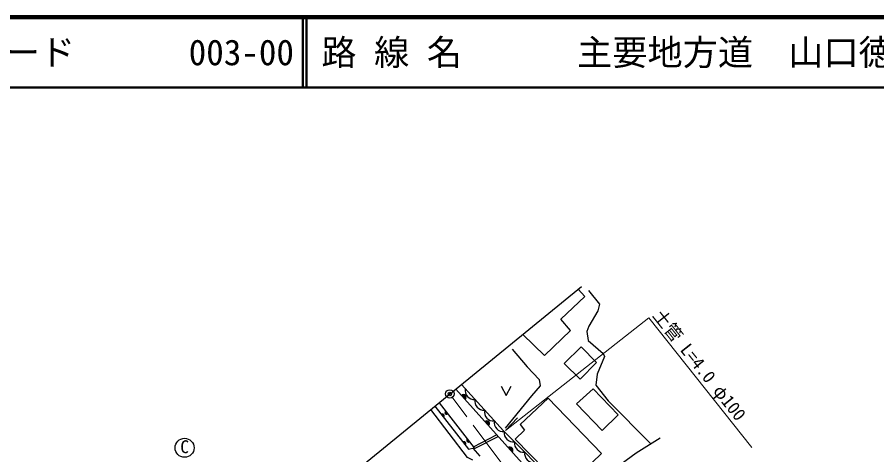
# Model space of a CAD drawing. Units: millimetres, scale not verified. Extents: x 40000 to 680000, y 20000 to 380000.
# Drawn here: x 137144 to 259329, y 317789 to 380000 of the extents above; entities that cross this region are included whole.
import ezdxf
from ezdxf.enums import TextEntityAlignment as Align

# ---------------------------------------------------------------- set-up
doc = ezdxf.new("R2010")
doc.units = ezdxf.units.MM
doc.header["$LTSCALE"] = 1000
doc.header["$PDMODE"] = 32
doc.header["$PDSIZE"] = 500
doc.linetypes.add('CHAIN', pattern=[18.5, 12, -1.5, 3.5, -1.5])
for name, color, linetype, lineweight in [('M-BGD', 7, 'Continuous', 25), ('M-BGD-EXST', 7, 'Continuous', 25), ('M-BMK', 2, 'CHAIN', 13), ('M-BMK-OTRS', 5, 'Continuous', 25), ('M-BMK-SRVR', 3, 'Continuous', 25), ('M-STR-HTXT', 7, 'Continuous', 13), ('M-TTL', 2, 'Continuous', 140), ('M-TTL-LINE', 7, 'Continuous', 50)]:
    doc.layers.add(name, color=color, linetype=linetype, lineweight=lineweight)
doc.layers.add('M-OTRS', color=6, linetype='Continuous')
doc.layers.add('M-TTL-TXT', color=7, linetype='Continuous')
doc.styles.add('ＭＳ ゴシック', font='')
doc.styles.get('ＭＳ ゴシック').set_extended_font_data('MS Gothic')

msp = doc.modelspace()

# ---------------------------------------------------------------- hatches: boundary and pattern name
at = {"layer": 'M-BGD'}
for points in [[(200291, 326244), (200823, 325647, 1)], [(198343, 323605), (198035, 323999, 0.41421), (197992, 323648, 0.41421)], [(197430, 323525), (197738, 323131, 1)], [(203618, 322512), (204151, 321915, 0.41421), (204183, 322480, 0.41421)], [(200513, 319589), (200821, 319195, 1)], [(201434, 319659), (201126, 320052, 0.41421), (201083, 319702, 0.41421)], [(206946, 318780), (207478, 318183, 1)]]:
    msp.add_hatch(color=256, dxfattribs=at).paths.add_polyline_path(points)

# ---------------------------------------------------------------- linework, layer by layer
for p, q in [((197101, 325191), (202116, 318788)), ((196505, 324706), (201284, 318605)), ((202005, 318929), (205292, 320635)), ((202053, 318616), (205498, 320404)), ((201284, 318605), (202116, 318788)), ((202931, 317590), (201939, 318749))]:
    msp.add_line(p, q, dxfattribs=at)
for points in [[(209030, 334910), (212084, 331910), (215814, 335446), (214401, 337061), (217809, 340278), (216891, 341315)], [(218355, 341139), (219900, 339203), (219658, 338254), (218392, 336077), (218132, 335296), (218299, 334049), (220445, 332175), (220618, 331783), (219560, 329246), (219379, 327681), (221151, 325458), (227193, 319370)], [(207521, 332809), (209626, 330302), (211329, 328505), (211471, 327607), (210265, 326165), (206527, 321554)], [(200275, 327778), (206285, 321175), (213717, 313687), (215028, 312256)], [(205917, 327531), (206632, 326236), (207348, 327531)], [(199492, 327140), (208908, 316579), (211749, 313492), (212507, 312936), (213276, 312485), (213938, 312293), (214601, 312235), (214946, 312245), (216003, 312389), (217098, 312772), (219316, 314049), (222105, 315844), (225141, 318081), (228552, 320224)], [(201905, 317027), (201166, 317422), (195917, 324227)]]:
    msp.add_lwpolyline(points, dxfattribs=at)
for points in [[(214907, 330753), (217175, 328562), (219507, 330918), (217302, 333160)], [(218990, 327150), (216632, 325034), (220308, 321247), (222589, 323464)], [(212597, 325839), (208630, 322087), (209270, 321296), (207914, 320029), (214239, 313566), (215382, 314740), (216121, 314040), (220210, 317964)]]:
    msp.add_lwpolyline(points, close=True, dxfattribs=at)
for centre, radius, start, end in [((200557, 325945), 400, 311.72113, 131.72113), ((202104, 326955), 1304, 170.09124, 274.51677), ((203492, 325431), 1304, 170.09124, 274.51677), ((198189, 323802), 250, 128.07207, 308.07207), ((204823, 323855), 1259, 167.3507, 277.25731), ((197584, 323328), 250, 308.07207, 128.07207), ((203884, 322214), 400, 311.72113, 131.72113), ((206249, 322369), 1289, 169.39868, 275.51121), ((207666, 320917), 1304, 172.57389, 276.99941), ((200667, 319392), 250, 308.07207, 128.07207), ((201280, 319856), 250, 128.07207, 308.07207), ((209118, 319454), 1304, 172.57389, 276.99941), ((207212, 318482), 400, 311.72113, 131.72113), ((210570, 317991), 1304, 172.57389, 276.99941)]:
    msp.add_arc(centre, radius, start, end, dxfattribs=at)
at = {"layer": 'M-BGD-EXST'}
msp.add_circle((160941, 318785), 1350, dxfattribs=at)
at = {"layer": 'M-BMK'}
msp.add_lwpolyline([(209167, 312375), (198636, 326442)], dxfattribs=at)
at = {"layer": 'M-BMK-OTRS'}
msp.add_line((183502, 314113), (217359, 341696), dxfattribs=at)
at = {"layer": 'M-BMK-SRVR'}
msp.add_circle((198636, 326442), 600, dxfattribs=at)
at = {"layer": 'M-OTRS'}
msp.add_point((198636, 326442), dxfattribs=at)
at = {"layer": 'M-STR-HTXT'}
msp.add_line((206568, 321261), (208241, 323059), dxfattribs=at)
msp.add_lwpolyline([(206568, 321261), (226926, 337264), (241588, 318850)], dxfattribs=at)
at = {"layer": 'M-TTL'}
msp.add_line((680000, 380000), (40000, 380000), dxfattribs=at)
at = {"layer": 'M-TTL-LINE'}
for p, q in [((177750, 380000), (177750, 370000)), ((178250, 380000), (178250, 370000)), ((40000, 370000), (680000, 370000))]:
    msp.add_line(p, q, dxfattribs=at)

# ---------------------------------------------------------------- texts
at = {"layer": 'M-BGD-EXST', "style": 'ＭＳ ゴシック'}
msp.add_text('C', height=1833, rotation=358.508, dxfattribs=at).set_placement((160286, 317492), align=Align.BOTTOM_LEFT)
at = {"layer": 'M-STR-HTXT', "style": 'ＭＳ ゴシック'}
msp.add_text('土管 L=4.0 φ100', height=1833, rotation=308.528, dxfattribs=at).set_placement((226948, 337236), align=Align.BOTTOM_LEFT)
at = {"layer": 'M-TTL-TXT', "style": 'ＭＳ ゴシック'}
for s, p in [('図面コード', (120380, 375000)), ('003-00', (161521, 375000)), ('路 線 名', (180380, 375000)), ('主要地方道\u3000山口徳山線', (216734, 375000))]:
    msp.add_text(s, height=3666, dxfattribs=at).set_placement(p, align=Align.MIDDLE_LEFT)

doc.saveas('drawing.dxf')
